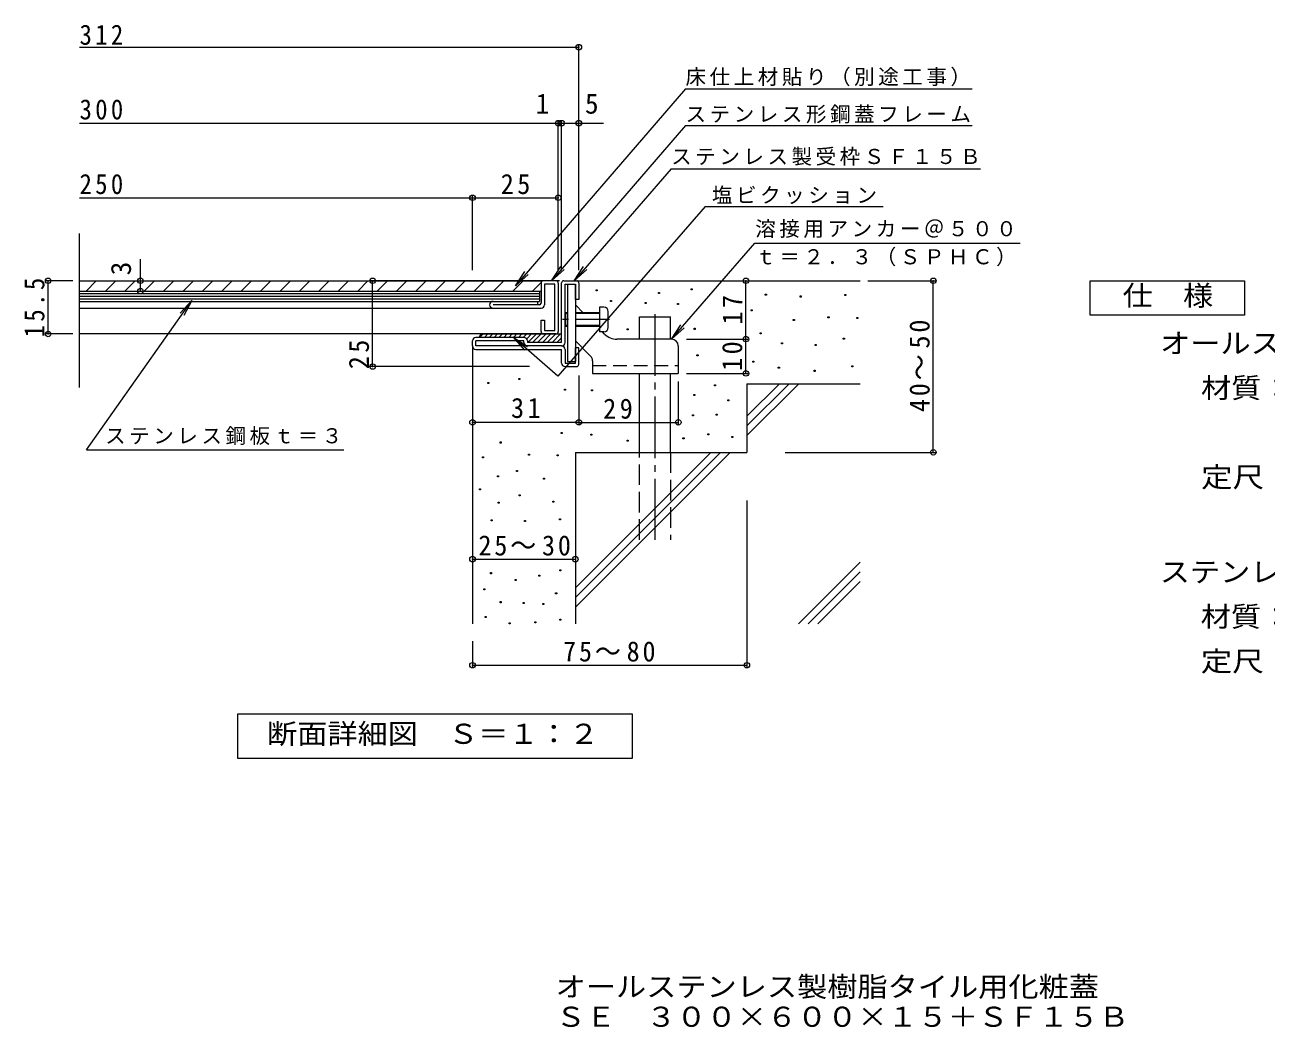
# Model space of a CAD drawing. Units: millimetres, scale not verified. Extents: x -315 to 320, y -273 to 244.
# Drawn here: x -290 to 71.9, y -272.8 to 19.2 of the extents above; entities that cross this region are included whole.
import ezdxf
from ezdxf.enums import TextEntityAlignment as Align

# ---------------------------------------------------------------- set-up
doc = ezdxf.new("R2010")
doc.units = ezdxf.units.MM
doc.header["$LTSCALE"] = 2
doc.header["$PDMODE"] = 32
doc.header["$PDSIZE"] = 1.6
for name, pattern in [('CHAIN1', [8, 5, -1, 1, -1]), ('CHAIN2', [12, 9, -1, 1, -1]), ('DASHED2', [3, 2, -1]), ('DASHED3', [4, 3, -1])]:
    doc.linetypes.add(name, pattern=pattern)
for name, color, linetype, lineweight in [('D-0', 7, 'Continuous', 9), ('D-1', 2, 'Continuous', 9), ('D-2', 3, 'Continuous', 9), ('D-3', 3, 'Continuous', 9), ('D-4', 7, 'Continuous', 9), ('D-5', 7, 'Continuous', 9), ('D-6', 6, 'Continuous', 9), ('D-9', 4, 'Continuous', 9), ('D-A', 2, 'Continuous', 9)]:
    doc.layers.add(name, color=color, linetype=linetype, lineweight=lineweight)
doc.layers.add('F-5', color=2, linetype='Continuous')
doc.styles.add('ＭＳ ゴシック', font='')
doc.styles.get('ＭＳ ゴシック').set_extended_font_data('MS Gothic')

msp = doc.modelspace()

# ---------------------------------------------------------------- linework, layer by layer
at = {"layer": 'D-0'}
for points in [[(-95.745, -57.954), (-95.745, -57.654), (-95.445, -57.654), (-95.445, -57.954)], [(-123.431, -58.249), (-123.431, -57.949), (-123.131, -57.949), (-123.131, -58.249)], [(-119.182, -61.409), (-119.182, -61.109), (-118.882, -61.109), (-118.882, -61.409)], [(-105.256, -59.033), (-105.256, -58.733), (-104.956, -58.733), (-104.956, -59.033)], [(-74.088, -59.533), (-74.088, -59.232), (-73.788, -59.232), (-73.788, -59.533)], [(-63.937, -60.074), (-63.937, -59.774), (-63.637, -59.774), (-63.637, -60.074)], [(-50.943, -59.668), (-50.943, -59.368), (-50.643, -59.368), (-50.643, -59.668)], [(-109.145, -61.934), (-109.145, -61.634), (-108.845, -61.634), (-108.845, -61.934)], [(-99.667, -62.269), (-99.667, -61.969), (-99.367, -61.969), (-99.367, -62.269)], [(-78.258, -64.138), (-78.258, -63.838), (-77.958, -63.838), (-77.958, -64.138)], [(-65.929, -66.951), (-65.929, -66.651), (-65.629, -66.651), (-65.629, -66.951)], [(-55.816, -66.165), (-55.816, -65.865), (-55.516, -65.865), (-55.516, -66.165)], [(-47.458, -66.317), (-47.458, -66.017), (-47.158, -66.017), (-47.158, -66.317)], [(-114.409, -69.625), (-114.409, -69.325), (-114.109, -69.325), (-114.109, -69.625)], [(-94.796, -69.494), (-94.796, -69.194), (-94.496, -69.194), (-94.496, -69.494)], [(-75.622, -70.83), (-75.622, -70.53), (-75.322, -70.53), (-75.322, -70.83)], [(-51.349, -72.391), (-51.349, -72.091), (-51.049, -72.091), (-51.049, -72.391)], [(-69.351, -73.744), (-69.351, -73.444), (-69.051, -73.444), (-69.051, -73.744)], [(-59.555, -74.214), (-59.555, -73.914), (-59.255, -73.914), (-59.255, -74.214)], [(-94.011, -77.208), (-94.011, -76.908), (-93.711, -76.908), (-93.711, -77.208)], [(-77.767, -79.074), (-77.767, -78.774), (-77.467, -78.774), (-77.467, -79.074)], [(-70.298, -80.782), (-70.298, -80.482), (-69.998, -80.482), (-69.998, -80.782)], [(-59.857, -81.727), (-59.857, -81.427), (-59.557, -81.427), (-59.557, -81.727)], [(-48.913, -80.376), (-48.913, -80.076), (-48.613, -80.076), (-48.613, -80.376)], [(-154.956, -85.234), (-154.956, -84.934), (-154.656, -84.934), (-154.656, -85.234)], [(-145.967, -84.129), (-145.967, -83.829), (-145.667, -83.829), (-145.667, -84.129)], [(-88.949, -85.936), (-88.949, -85.636), (-88.649, -85.636), (-88.649, -85.936)], [(-132.624, -87.206), (-132.624, -86.906), (-132.324, -86.906), (-132.324, -87.206)], [(-124.801, -87.421), (-124.801, -87.121), (-124.501, -87.121), (-124.501, -87.421)], [(-94.928, -88.788), (-94.928, -88.488), (-94.628, -88.488), (-94.628, -88.788)], [(-85.055, -90.368), (-85.055, -90.068), (-84.755, -90.068), (-84.755, -90.368)], [(-95.323, -94.712), (-95.323, -94.412), (-95.023, -94.412), (-95.023, -94.712)], [(-88.431, -94.484), (-88.431, -94.184), (-88.131, -94.184), (-88.131, -94.484)], [(-133.63, -99.846), (-133.63, -99.546), (-133.33, -99.546), (-133.33, -99.846)], [(-124.915, -100.366), (-124.915, -100.066), (-124.615, -100.066), (-124.615, -100.366)], [(-98.087, -101.425), (-98.087, -101.125), (-97.787, -101.125), (-97.787, -101.425)], [(-90.806, -100.224), (-90.806, -99.924), (-90.506, -99.924), (-90.506, -100.224)], [(-83.87, -101.031), (-83.87, -100.73), (-83.57, -100.73), (-83.57, -101.031)], [(-151.401, -102.61), (-151.401, -102.31), (-151.101, -102.31), (-151.101, -102.61)], [(-114.408, -102.091), (-114.408, -101.791), (-114.108, -101.791), (-114.108, -102.091)], [(-156.564, -106.954), (-156.564, -106.654), (-156.264, -106.654), (-156.264, -106.954)], [(-143.108, -106.164), (-143.108, -105.864), (-142.808, -105.864), (-142.808, -106.164)], [(-134.815, -106.395), (-134.815, -106.095), (-134.515, -106.095), (-134.515, -106.395)], [(-146.662, -110.904), (-146.662, -110.603), (-146.362, -110.603), (-146.362, -110.904)], [(-152.191, -112.483), (-152.191, -112.183), (-151.891, -112.183), (-151.891, -112.483)], [(-138.764, -113.109), (-138.764, -112.809), (-138.464, -112.809), (-138.464, -113.109)], [(-157.432, -116.282), (-157.432, -115.982), (-157.131, -115.982), (-157.131, -116.282)], [(-145.873, -118.012), (-145.873, -117.712), (-145.572, -117.712), (-145.572, -118.012)], [(-151.994, -120.184), (-151.994, -119.884), (-151.694, -119.884), (-151.694, -120.184)], [(-136, -119.822), (-136, -119.522), (-135.7, -119.522), (-135.7, -119.822)], [(-153.968, -125.318), (-153.968, -125.018), (-153.668, -125.018), (-153.668, -125.318)], [(-144.293, -125.515), (-144.293, -125.215), (-143.993, -125.215), (-143.993, -125.515)], [(-134.047, -125.029), (-134.047, -124.729), (-133.747, -124.729), (-133.747, -125.029)], [(-154.166, -140.685), (-154.166, -140.385), (-153.866, -140.385), (-153.866, -140.685)], [(-140.088, -141.427), (-140.088, -141.127), (-139.788, -141.127), (-139.788, -141.427)], [(-134.025, -139.895), (-134.025, -139.595), (-133.725, -139.595), (-133.725, -139.895)], [(-147.057, -142.659), (-147.057, -142.359), (-146.757, -142.359), (-146.757, -142.659)], [(-156.188, -145.424), (-156.188, -145.124), (-155.888, -145.124), (-155.888, -145.424)], [(-135.21, -146.608), (-135.21, -146.308), (-134.91, -146.308), (-134.91, -146.608)], [(-151.378, -149.139), (-151.378, -148.839), (-151.078, -148.839), (-151.078, -149.139)], [(-144.688, -149.373), (-144.688, -149.073), (-144.388, -149.073), (-144.388, -149.373)], [(-138.993, -149.698), (-138.993, -149.398), (-138.693, -149.398), (-138.693, -149.698)], [(-155.745, -153.483), (-155.745, -153.183), (-155.445, -153.183), (-155.445, -153.483)], [(-148.8, -155.343), (-148.8, -155.042), (-148.5, -155.042), (-148.5, -155.343)], [(-141.272, -155.041), (-141.272, -154.741), (-140.973, -154.741), (-140.973, -155.041)], [(-133.954, -154.251), (-133.954, -153.951), (-133.654, -153.951), (-133.654, -154.251)]]:
    msp.add_lwpolyline(points, close=True, dxfattribs=at)
at = {"layer": 'D-1'}
for p, q in [((-133.457, -73.343), (-133.457, -55.943)), ((-132.857, -55.343), (-129.057, -55.343)), ((-132.457, -73.343), (-132.457, -56.343)), ((-132.457, -56.343), (-129.457, -56.343)), ((-128.457, -55.943), (-128.457, -60.843)), ((-144.457, -71.843), (-158.457, -71.843)), ((-159.457, -74.343), (-159.457, -72.843)), ((-158.457, -74.343), (-158.457, -72.843)), ((-144.457, -72.843), (-158.457, -72.843)), ((-133.457, -74.343), (-158.457, -74.343)), ((-158.457, -75.343), (-133.457, -75.343)), ((-144.457, -73.343), (-144.457, -72.843)), ((-143.457, -72.843), (-143.457, -73.343)), ((-133.457, -73.343), (-143.457, -73.343)), ((-133.457, -79.343), (-133.457, -75.343)), ((-132.457, -75.343), (-132.457, -79.343)), ((-128.457, -74.843), (-129.457, -74.843)), ((-129.457, -79.343), (-129.457, -74.843)), ((-128.457, -79.743), (-128.457, -74.843)), ((-132.457, -79.343), (-129.457, -79.343)), ((-132.457, -80.343), (-129.057, -80.343))]:
    msp.add_line(p, q, dxfattribs=at)
msp.add_lwpolyline([(-128.457, -60.843), (-129.457, -60.843), (-129.457, -56.343)], dxfattribs=at)
for centre, radius, start, end in [((-132.857, -55.943), 0.6, 90, 180), ((-129.057, -55.943), 0.6, 0, 90), ((-158.457, -72.843), 1, 90, 180), ((-144.457, -72.843), 1, 0, 90), ((-158.457, -74.343), 1, 180, 270), ((-143.457, -73.343), 1, 180, 270), ((-133.457, -73.343), 1, 270, 0), ((-133.457, -75.343), 1, 0, 90), ((-132.457, -79.343), 1, 180, 270), ((-129.057, -79.743), 0.6, 270, 0)]:
    msp.add_arc(centre, radius, start, end, dxfattribs=at)
at = {"layer": 'D-2'}
for p, q in [((-273.991, -86.391), (-273.991, -41.603)), ((-135.157, -55.343), (-138.757, -55.343)), ((-138.457, -56.343), (-138.457, -62.343)), ((-135.457, -56.343), (-138.457, -56.343)), ((-135.457, -69.843), (-135.457, -56.343)), ((-134.457, -56.043), (-134.457, -70.143)), ((-140.457, -61.343), (-140.457, -62.343)), ((-273.991, -63.343), (-139.457, -63.343)), ((-139.957, -62.343), (-153.457, -62.343)), ((-139.457, -66.843), (-138.457, -66.843)), ((-139.457, -70.143), (-139.457, -66.843)), ((-138.457, -66.843), (-138.457, -69.843)), ((-135.157, -70.843), (-273.991, -70.843)), ((-138.457, -69.843), (-135.457, -69.843))]:
    msp.add_line(p, q, dxfattribs=at)
at = {"layer": 'D-2', "color": 4}
for p, q in [((-273.991, -58.342), (-139.457, -58.342)), ((-273.991, -59.092), (-139.957, -59.092)), ((-273.991, -59.842), (-139.957, -59.842)), ((-273.991, -60.593), (-139.957, -60.593)), ((-273.991, -61.343), (-139.957, -61.343)), ((-139.957, -58.342), (-139.957, -61.343))]:
    msp.add_line(p, q, dxfattribs=at)
at = {"layer": 'D-2'}
msp.add_lwpolyline([(-273.991, -55.343), (-139.457, -55.343), (-139.457, -61.843)], dxfattribs=at)
for centre, radius, start, end in [((-138.757, -56.043), 0.7, 90, 180), ((-135.157, -56.043), 0.7, 0, 90), ((-153.457, -62.343), 1, 90, 270), ((-139.957, -61.843), 0.5, 270, 0), ((-139.457, -62.343), 1, 270, 0), ((-138.757, -70.143), 0.7, 180, 270), ((-135.157, -70.143), 0.7, 270, 0)]:
    msp.add_arc(centre, radius, start, end, dxfattribs=at)
at = {"layer": 'D-3'}
for p, q in [((-131.757, -56.343), (-131.757, -78.843)), ((-131.757, -56.343), (-129.457, -56.343)), ((-129.457, -56.343), (-129.457, -78.843)), ((-127.157, -64.642), (-129.457, -62.343)), ((-120.922, -70.878), (-121.557, -70.243)), ((-101.457, -72.343), (-117.386, -72.343)), ((-125.043, -77.292), (-129.457, -72.878)), ((-99.457, -74.343), (-99.457, -82.343)), ((-131.757, -78.843), (-129.457, -78.843)), ((-124.457, -78.707), (-124.457, -82.343)), ((-124.457, -82.343), (-99.457, -82.343))]:
    msp.add_line(p, q, dxfattribs=at)
at = {"layer": 'D-3', "linetype": 'CHAIN1'}
msp.add_line((-119.469, -66.643), (-133.204, -66.643), dxfattribs=at)
at = {"layer": 'D-3', "linetype": 'DASHED2'}
msp.add_line((-124.457, -80.043), (-99.457, -80.043), dxfattribs=at)
at = {"layer": 'D-3'}
for centre, radius, start, end in [((-117.386, -67.343), 5, 225, 270), ((-101.457, -74.343), 2, 0, 90), ((-126.457, -78.707), 2, 0, 45.00024)]:
    msp.add_arc(centre, radius, start, end, dxfattribs=at)
at = {"layer": 'D-4'}
for p, q in [((-273.99, 12.731), (-128.457, 12.731)), ((-128.457, -52.252), (-128.457, 13.331)), ((-273.99, -9.408), (-121.24, -9.408)), ((-134.457, -52.252), (-134.457, -8.808)), ((-133.457, -52.252), (-133.457, -8.808)), ((-273.99, -31.159), (-159.457, -31.159)), ((-159.457, -52.252), (-159.457, -30.559)), ((-159.457, -31.159), (-134.457, -31.159)), ((-256.251, -58.342), (-256.251, -49.05)), ((-275.932, -55.343), (-283.758, -55.343)), ((-283.158, -70.843), (-283.158, -55.343)), ((-134.086, -55.343), (-189.153, -55.343)), ((-188.553, -80.343), (-188.553, -55.343)), ((-79.742, -72.343), (-79.742, -55.343)), ((-44.251, -55.343), (-24.52, -55.343)), ((-25.12, -105.343), (-25.12, -55.343)), ((-275.932, -70.843), (-283.758, -70.843)), ((-97.092, -72.343), (-79.142, -72.343)), ((-79.742, -82.343), (-79.742, -72.343)), ((-142.828, -80.343), (-189.153, -80.343)), ((-128.457, -82.936), (-128.457, -97.205)), ((-97.092, -82.343), (-79.142, -82.343)), ((-99.457, -84.708), (-99.457, -97.205)), ((-128.457, -96.604), (-159.457, -96.604)), ((-128.457, -96.604), (-99.457, -96.604)), ((-68.301, -105.343), (-24.52, -105.343)), ((-79.457, -119.317), (-79.457, -167.959)), ((-159.457, -136.466), (-129.457, -136.466)), ((-159.457, -160.343), (-159.457, -167.959)), ((-159.457, -167.359), (-79.457, -167.359))]:
    msp.add_line(p, q, dxfattribs=at)
for p in [(-128.457, 12.731), (-134.457, -9.408), (-133.457, -9.408), (-128.457, -9.408), (-159.457, -31.159), (-134.457, -31.159), (-283.158, -55.343), (-256.251, -55.343), (-256.251, -58.342), (-188.553, -55.343), (-79.742, -55.343), (-25.12, -55.343), (-283.158, -70.843), (-79.742, -72.343), (-188.553, -80.343), (-79.742, -82.343), (-159.457, -96.604), (-128.457, -96.604), (-99.457, -96.604), (-25.12, -105.343), (-159.457, -136.466), (-129.457, -136.466), (-159.457, -167.359), (-79.457, -167.359)]:
    msp.add_point(p, dxfattribs=at)
at = {"layer": 'D-5'}
for p, q in [((-97.353, 0.603), (-146.957, -56.845)), ((-97.353, 0.603), (-13.776, 0.603)), ((-97.353, -10.093), (-136.424, -55.343)), ((-97.353, -10.093), (-13.776, -10.093)), ((-101.487, -22.76), (-129.845, -55.343)), ((-101.487, -22.76), (-11.329, -22.76)), ((-91.588, -33.733), (-134.554, -83.098)), ((-91.588, -33.733), (-39.711, -33.733)), ((-146.957, -56.845), (-144.211, -52.666)), ((-146.957, -56.845), (-143.223, -53.519)), ((-136.424, -55.343), (-133.678, -51.164)), ((-136.424, -55.343), (-132.69, -52.017)), ((-129.845, -55.343), (-127.083, -51.175)), ((-129.845, -55.343), (-126.099, -52.032)), ((-271.964, -104.563), (-241.273, -61.076)), ((-241.273, -61.076), (-244.664, -64.75)), ((-241.273, -61.076), (-243.598, -65.502)), ((-101.457, -72.343), (-98.695, -68.175)), ((-147.563, -71.775), (-143.396, -74.537)), ((-101.457, -72.343), (-97.71, -69.032)), ((-271.964, -104.563), (-196.912, -104.563))]:
    msp.add_line(p, q, dxfattribs=at)
at = {"layer": 'D-5', "color": 2}
for p, q in [((20.567, -55.343), (65.567, -55.343)), ((20.567, -65.343), (20.567, -55.343)), ((65.567, -55.343), (65.567, -65.343)), ((65.567, -65.343), (20.567, -65.343))]:
    msp.add_line(p, q, dxfattribs=at)
at = {"layer": 'D-5'}
for points in [[(-101.457, -72.343), (-77.108, -44.367), (0.233, -44.367)], [(-134.554, -83.098), (-147.563, -71.775), (-144.253, -75.521)]]:
    msp.add_lwpolyline(points, dxfattribs=at)
at = {"layer": 'D-5', "color": 2}
msp.add_lwpolyline([(-227.856, -194.531), (-227.856, -181.531), (-112.856, -181.531), (-112.856, -194.531)], close=True, dxfattribs=at)
at = {"layer": 'D-6'}
for p, q in [((-129.057, -55.343), (-46.457, -55.343)), ((-110.757, -65.843), (-101.757, -65.843)), ((-110.757, -72.343), (-110.757, -65.843)), ((-101.757, -72.343), (-101.757, -65.843)), ((-159.457, -74.343), (-159.457, -155.343)), ((-110.757, -105.343), (-110.757, -82.343)), ((-101.757, -105.343), (-101.757, -82.343)), ((-79.457, -85.343), (-46.457, -85.343)), ((-79.457, -85.343), (-79.457, -105.343)), ((-79.457, -94.811), (-69.989, -85.343)), ((-79.457, -97.639), (-67.161, -85.343)), ((-79.457, -100.467), (-64.333, -85.343)), ((-129.457, -105.343), (-129.457, -155.343)), ((-129.457, -105.343), (-79.457, -105.343)), ((-129.457, -144.81), (-89.989, -105.343)), ((-129.457, -147.638), (-87.161, -105.343)), ((-129.457, -150.466), (-84.333, -105.343)), ((-64.451, -155.343), (-46.457, -137.349)), ((-61.622, -155.343), (-46.457, -140.177)), ((-58.794, -155.343), (-46.457, -143.005))]:
    msp.add_line(p, q, dxfattribs=at)
at = {"layer": 'D-6', "linetype": 'CHAIN2'}
msp.add_line((-106.257, -65.027), (-106.257, -130.843), dxfattribs=at)
at = {"layer": 'D-6', "linetype": 'DASHED3'}
for p, q in [((-110.757, -130.843), (-110.757, -105.343)), ((-101.757, -105.343), (-101.757, -130.843))]:
    msp.add_line(p, q, dxfattribs=at)
at = {"layer": 'D-9'}
for p, q in [((-156.381, -70.843), (-157.381, -71.843)), ((-156.457, -70.843), (-133.457, -70.843)), ((-154.966, -70.843), (-155.966, -71.843)), ((-153.552, -70.843), (-154.552, -71.843)), ((-152.138, -70.843), (-153.138, -71.843)), ((-150.724, -70.843), (-151.724, -71.843)), ((-149.309, -70.843), (-150.309, -71.843)), ((-147.895, -70.843), (-148.895, -71.843)), ((-146.481, -70.843), (-147.481, -71.843)), ((-145.067, -70.843), (-146.067, -71.843)), ((-143.653, -70.843), (-144.652, -71.843)), ((-142.238, -70.843), (-143.649, -72.253)), ((-140.824, -70.843), (-143.324, -73.343)), ((-139.41, -70.843), (-141.91, -73.343)), ((-137.996, -70.843), (-140.496, -73.343)), ((-136.581, -70.843), (-139.081, -73.343)), ((-135.167, -70.843), (-137.667, -73.343)), ((-133.753, -70.843), (-136.253, -73.343)), ((-133.457, -71.961), (-134.839, -73.343))]:
    msp.add_line(p, q, dxfattribs=at)
msp.add_arc((-156.457, -71.843), 1, 90, 180, dxfattribs=at)
at = {"layer": 'D-A'}
for p, q in [((-272.112, -58.342), (-269.113, -55.343)), ((-266.456, -58.342), (-263.456, -55.343)), ((-260.799, -58.342), (-257.799, -55.343)), ((-255.142, -58.342), (-252.142, -55.343)), ((-249.485, -58.342), (-246.485, -55.343)), ((-243.828, -58.342), (-240.828, -55.343)), ((-238.171, -58.342), (-235.172, -55.343)), ((-232.514, -58.342), (-229.515, -55.343)), ((-226.858, -58.342), (-223.858, -55.343)), ((-221.201, -58.342), (-218.201, -55.343)), ((-215.544, -58.342), (-212.544, -55.343)), ((-209.887, -58.342), (-206.887, -55.343)), ((-204.23, -58.342), (-201.23, -55.343)), ((-198.573, -58.342), (-195.574, -55.343)), ((-192.916, -58.342), (-189.917, -55.343)), ((-187.26, -58.342), (-184.26, -55.343)), ((-181.603, -58.342), (-178.603, -55.343)), ((-175.946, -58.342), (-172.946, -55.343)), ((-170.289, -58.342), (-167.289, -55.343)), ((-164.632, -58.342), (-161.632, -55.343)), ((-158.975, -58.342), (-155.975, -55.343)), ((-153.318, -58.342), (-150.319, -55.343)), ((-147.661, -58.342), (-144.662, -55.343)), ((-142.005, -58.342), (-139.457, -55.795))]:
    msp.add_line(p, q, dxfattribs=at)
at = {"layer": 'D-A', "color": 7}
for p, q in [((-131.757, -64.892), (-132.457, -64.892)), ((-131.757, -64.642), (-132.207, -64.642)), ((-122.457, -64.642), (-129.457, -64.642)), ((-122.457, -64.892), (-129.457, -64.892)), ((-119.857, -68.943), (-119.857, -64.342)), ((-132.207, -68.642), (-132.457, -68.393)), ((-131.757, -68.393), (-132.457, -68.393)), ((-131.757, -68.642), (-132.207, -68.642)), ((-122.457, -68.393), (-129.457, -68.393)), ((-122.457, -68.642), (-129.457, -68.642)), ((-121.157, -70.243), (-122.457, -70.243))]:
    msp.add_line(p, q, dxfattribs=at)
for points in [[(-132.207, -68.642), (-132.207, -64.642), (-132.457, -64.892)], [(-121.157, -63.042), (-122.457, -63.042), (-122.457, -70.243)]]:
    msp.add_lwpolyline(points, dxfattribs=at)
for centre, start, end in [((-121.157, -64.342), 0, 90), ((-121.157, -68.943), 270, 0)]:
    msp.add_arc(centre, 1.3, start, end, dxfattribs=at)

# ---------------------------------------------------------------- texts
at = {"layer": 'D-4', "color": 2, "style": 'ＭＳ ゴシック'}
for s, p in [('1', (-141.046, -8.408)), ('5', (-126.674, -8.408))]:
    msp.add_text(s, height=5.865, dxfattribs=at).set_placement(p, align=Align.BOTTOM_LEFT)
msp.add_text('3', height=5.865, rotation=90, dxfattribs=at).set_placement((-257.251, -53.757), align=Align.BOTTOM_LEFT)
at = {"layer": 'D-4', "color": 2, "char_height": 5.865, "attachment_point": 7, "style": 'ＭＳ ゴシック'}
for s, insert in [('\\T1.27;\\W0.9;312', (-273.99, 13.342)), ('\\T1.27;\\W0.9;300', (-273.99, -8.408)), ('\\T1.27;\\W0.9;250', (-273.99, -30.159)), ('\\T1.27;\\W0.95;25', (-151.207, -30.159)), ('\\T1.27;\\W0.95;31', (-148.207, -95.404)), ('\\T1.22;\\W0.95;25～30', (-157.707, -135.466)), ('\\T1.22;\\W0.95;75～80', (-133.031, -166.359))]:
    msp.add_mtext(s, dxfattribs=dict(at, insert=insert))
for s, insert, rotation in [('\\T1.28;\\W0.9;15.5', (-284.158, -71.843), 90), ('\\T1.27;\\W0.95;17', (-80.742, -68.093), 90), ('\\T1.22;\\W0.95;40～50', (-26.12, -93.593), 90), ('\\T1.27;\\W0.95;25', (-189.553, -81.116), 90), ('\\T1.27;\\W0.95;10', (-80.742, -81.593), 90), ('\\T1.27;\\W0.95;29', (-121.34, -95.605), 0.001)]:
    msp.add_mtext(s, dxfattribs=dict(at, insert=insert, rotation=rotation))
at = {"layer": 'D-5', "color": 2, "style": 'ＭＳ ゴシック'}
for s, width, p in [('仕\u3000様', 1.1, (30.067, -64.343)), ('オールステンレス製樹脂タイル用化粧蓋\u3000ＳＥ\u3000３００×６００×１５', 1.1, (40.985, -78.237)), ('材質：目地部\u3000ＳＵＳ３０４\u3000ｔ＝１．０', 1.1, (52.927, -91.237)), ('定尺：５９９．５', 1.15, (52.927, -117.237)), ('ステンレス製受枠\u3000ＳＦ１５Ｂ', 1.1, (40.895, -144.879)), ('材質：冷間圧延ステンレス鋼板（ＳＵＳ３０４－２Ｂ）', 1.1, (52.838, -157.879)), ('定尺：３０００', 1.15, (52.838, -170.879)), ('断面詳細図\u3000Ｓ＝１：２', 1.1, (-219.356, -192.031))]:
    msp.add_text(s, height=5.865, dxfattribs=dict(at, width=width)).set_placement(p, align=Align.BOTTOM_LEFT)
at = {"layer": 'D-5', "char_height": 4.399, "attachment_point": 7, "style": 'ＭＳ ゴシック'}
for s, insert in [('\\T1.17;床仕上材貼り（別途工事）', (-97.353, 1.325)), ('\\T1.17;ステンレス形鋼蓋フレーム', (-97.353, -9.48)), ('\\T1.17;ステンレス製受枠ＳＦ１５Ｂ', (-101.559, -21.809)), ('\\T1.17;塩ビクッション', (-89.662, -33.029)), ('\\T1.17;溶接用アンカー＠５００', (-77.019, -42.874)), ('\\T1.17;ｔ＝２．３（ＳＰＨＣ）', (-77.019, -51.118)), ('\\T1.17;ステンレス鋼板ｔ＝３', (-266.566, -103.186))]:
    msp.add_mtext(s, dxfattribs=dict(at, insert=insert))
at = {"layer": 'F-5', "style": 'ＭＳ ゴシック', "width": 1.1}
for s, p in [('オールステンレス製樹脂タイル用化粧蓋', (-135.229, -265.721)), ('ＳＥ\u3000３００×６００×１５＋ＳＦ１５Ｂ', (-135.229, -274.483))]:
    msp.add_text(s, height=5.865, dxfattribs=at).set_placement(p, align=Align.BOTTOM_LEFT)

doc.saveas('drawing.dxf')
